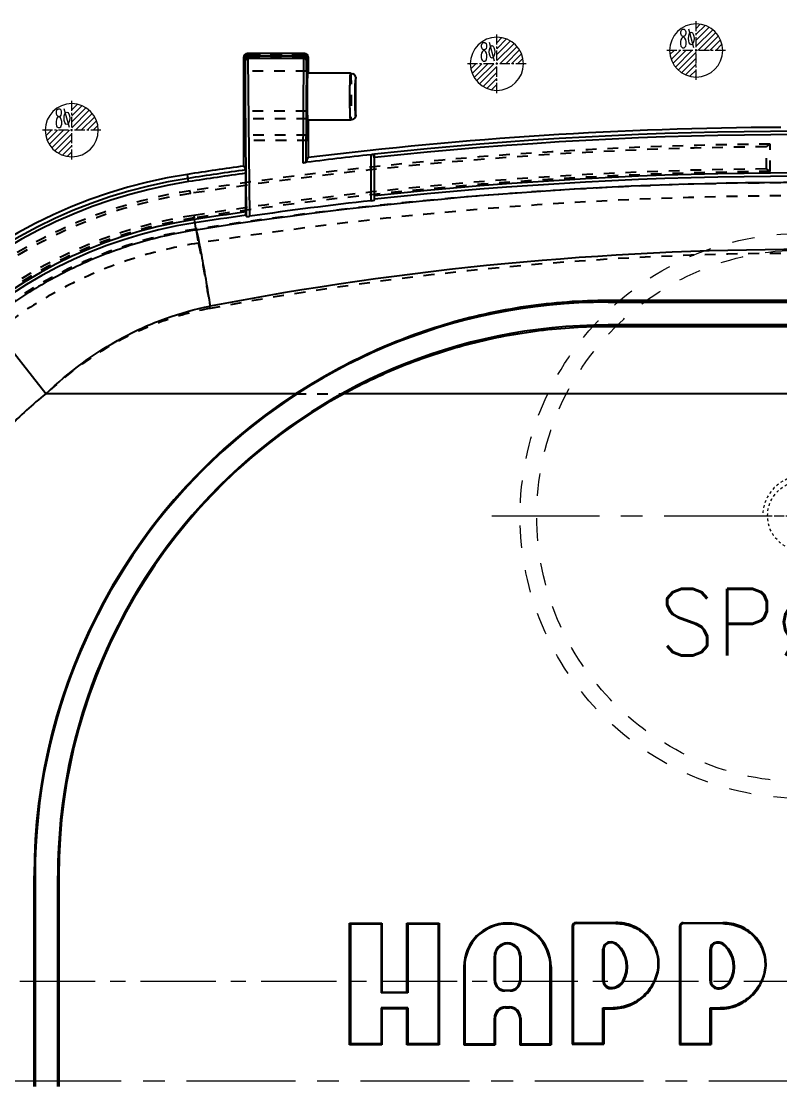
# Model space of a CAD drawing. Header units: millimetres. Extents: x -569 to 1807, y -7664 to 1724.
# Drawn here: x 165.7 to 280, y -942.6 to -782.8 of the extents above; entities that cross this region are included whole.
import ezdxf
from ezdxf.enums import TextEntityAlignment as Align

# ---------------------------------------------------------------- set-up
doc = ezdxf.new("R2010")
doc.units = ezdxf.units.MM
doc.header["$LTSCALE"] = 16.335
doc.linetypes.add('CENTER', pattern=[0.6, 0.375, -0.075, 0.075, -0.075])
doc.linetypes.add('HIDDEN', pattern=[0.2, 0.1, -0.1])
doc.layers.get('0').update_dxf_attribs({"linetype": 'CONTINUOUS'})
for name, color, linetype, lineweight in [('center', 1, 'CENTER', 9), ('epin', 13, 'CONTINUOUS', 9), ('screw', 33, 'CONTINUOUS', 13), ('sp', 193, 'CONTINUOUS', 9)]:
    doc.layers.add(name, color=color, linetype=linetype, lineweight=lineweight)
doc.layers.add('DEFAULT_2', color=8, linetype='HIDDEN')
doc.styles.add('TXT', font='txt.shx', dxfattribs={"bigfont": 'gbcbig.shx'})
doc.styles.add('TXT05', font='txt.shx', dxfattribs={"width": 0.5, "bigfont": 'gbcbig.shx'})

# ---------------------------------------------------------------- blocks, each defined once
blk = doc.blocks.new('sp_80_th', base_point=(283.27, -1197.21))
at = {"layer": 'sp', "color": 1, "linetype": 'CENTER', "ltscale": 2.643404}
for p, q in [((283.27, -1243.96), (283.27, -1150.46)), ((236.52, -1197.21), (330.02, -1197.21))]:
    blk.add_line(p, q, dxfattribs=at)
at = {"layer": 'sp', "linetype": 'HIDDEN', "ltscale": 2.073258}
for radius in [42.5, 40]:
    blk.add_circle((283.27, -1197.21), radius, dxfattribs=at)
at = {"layer": 'sp', "color": 6, "style": 'TXT'}
blk.add_text('SP%%c80', height=10, dxfattribs=at).set_placement((283.27, -1213.21), align=Align.MIDDLE)
blk = doc.blocks.new('screw_m12_g')
at = {"layer": 'screw', "color": 1, "linetype": 'CENTER', "ltscale": 0.24}
for p, q in [((0, -6.6), (0, 6.6)), ((-6.6, 0), (6.6, 0))]:
    blk.add_line(p, q, dxfattribs=at)
at = {"layer": 'screw', "color": 33, "linetype": 'HIDDEN', "ltscale": 0.24}
blk.add_circle((0, 0), 5.25, dxfattribs=at)
at = {"layer": 'screw', "color": 92, "linetype": 'HIDDEN', "ltscale": 0.24}
blk.add_arc((0, 0), 6, 270, 180, dxfattribs=at)
at = {"layer": 'screw', "color": 6, "style": 'TXT'}
blk.add_text('M12', height=2.4, dxfattribs=at).set_placement((-2.04, -3))
blk = doc.blocks.new('epin_ejp_8')
at = {"layer": 'epin'}
h = blk.add_hatch(dxfattribs=at)
h.set_pattern_fill('_ANSI31', color=123, scale=0.2, angle=90, style=0)
h.set_pattern_definition([(135, (-263.1036, 1313.3417), (-0.4490128, -0.4490128), [])])
h.paths.add_polyline_path([(0, 4, 0.414214), (-4, 0), (0, 0)])
h.paths.add_polyline_path([(4, 0), (0, 0), (0, -4, 0.414214)])
at = {"layer": 'epin', "color": 1, "linetype": 'CENTER', "ltscale": 0.248791}
for p, q in [((0, -4.4), (0, 4.4)), ((-4.4, 0), (4.4, 0))]:
    blk.add_line(p, q, dxfattribs=at)
at = {"layer": 'epin'}
blk.add_circle((0, 0), 4, dxfattribs=at)
at = {"layer": 'epin', "color": 6, "style": 'TXT05', "width": 0.5}
blk.add_text('%%c8', height=2.8, dxfattribs=at).set_placement((1.33, 1.8), align=Align.MIDDLE)
blk = doc.blocks.new('12')
at = {"layer": 'epin', "color": 4, "xscale": -1}
for p in [(-2617.62, 2370.4), (-2647.62, 2368.4), (-2711.62, 2358.4)]:
    blk.add_blockref('epin_ejp_8', p, dxfattribs=at)

msp = doc.modelspace()

# ---------------------------------------------------------------- linework, layer by layer
at = {"color": 7, "linetype": 'Continuous'}
for p, q in [((199.837, -788.033), (199.657, -787.649)), ((208.352, -787.649), (199.657, -787.649)), ((208.352, -787.649), (208.172, -788.033)), ((199.156, -804.6), (199.156, -788.152)), ((199.156, -788.152), (199.335, -788.535)), ((199.335, -788.535), (199.545, -812.154)), ((199.837, -788.033), (199.837, -788.41)), ((199.837, -788.033), (208.172, -788.033)), ((200.048, -812.137), (199.837, -788.41)), ((208.172, -788.41), (199.837, -788.41)), ((208.172, -788.41), (208.032, -804.105)), ((208.172, -788.41), (208.172, -788.033)), ((208.537, -804.005), (208.674, -788.535)), ((208.674, -788.535), (208.854, -788.152)), ((208.854, -788.152), (208.854, -790.638)), ((215.235, -790.637), (208.854, -790.637)), ((215.235, -790.637), (215.235, -790.637)), ((216.04, -796.868), (216.04, -791.442)), ((208.854, -797.672), (208.854, -803.326)), ((215.235, -797.672), (208.854, -797.672)), ((215.235, -797.672), (215.235, -797.672)), ((208.537, -804.005), (208.854, -803.326)), ((218.351, -809.801), (218.351, -802.886)), ((218.854, -802.83), (218.693, -802.83)), ((218.854, -803.293), (218.854, -802.821)), ((199.156, -804.6), (199.459, -805.17)), ((218.854, -809.689), (218.854, -804.323)), ((190.855, -806.938), (190.686, -805.842)), ((199.475, -811.494), (199.475, -805.674)), ((191.975, -814.218), (191.732, -812.634)), ((199.545, -812.154), (199.491, -811.996)), ((254.022, -824.815), (254.022, -825.072)), ((312.513, -824.815), (254.022, -824.815)), ((254.022, -825.072), (312.513, -825.072)), ((169.352, -838.881), (160.713, -827.874)), ((254.022, -828.499), (254.022, -828.703)), ((312.513, -828.499), (254.022, -828.499)), ((254.022, -828.703), (312.513, -828.703)), ((206.931, -838.881), (169.352, -838.881)), ((352.369, -838.881), (214.165, -838.881)), ((167.592, -943.064), (167.592, -911.356)), ((167.737, -911.356), (167.592, -911.356)), ((167.737, -911.356), (167.737, -943.064)), ((171.165, -943.064), (171.165, -911.356)), ((171.31, -911.356), (171.165, -911.356)), ((171.31, -911.356), (171.31, -943.064)), ((215.083, -936.763), (215.083, -918.467)), ((215.228, -918.613), (215.083, -918.467)), ((215.083, -918.467), (219.969, -918.467)), ((215.228, -918.613), (215.228, -936.617)), ((219.824, -918.613), (215.228, -918.613)), ((219.824, -918.613), (219.969, -918.467)), ((219.824, -918.613), (219.824, -928.982)), ((219.969, -918.467), (219.969, -928.836)), ((223.701, -928.836), (223.701, -918.467)), ((223.847, -918.613), (223.701, -918.467)), ((223.701, -918.467), (228.588, -918.467)), ((223.847, -918.613), (223.847, -928.982)), ((228.443, -918.613), (223.847, -918.613)), ((228.443, -918.613), (228.588, -918.467)), ((228.443, -918.613), (228.443, -936.617)), ((228.588, -918.467), (228.588, -936.763)), ((248.619, -918.957), (248.619, -936.697)), ((248.764, -918.957), (248.619, -918.957)), ((248.764, -918.957), (248.764, -936.551)), ((249.191, -918.385), (249.191, -918.531)), ((249.191, -918.385), (255.165, -918.385)), ((255.165, -918.531), (249.191, -918.531)), ((255.165, -918.531), (255.165, -918.385)), ((264.743, -918.981), (264.743, -936.722)), ((264.889, -918.981), (264.743, -918.981)), ((264.889, -918.981), (264.889, -936.576)), ((265.315, -918.41), (265.315, -918.555)), ((265.315, -918.41), (271.289, -918.41)), ((271.289, -918.555), (265.315, -918.555)), ((271.289, -918.555), (271.289, -918.41)), ((254.088, -921.342), (254.118, -921.485)), ((255.508, -921.741), (255.408, -921.847)), ((270.212, -921.367), (270.243, -921.509)), ((271.633, -921.766), (271.533, -921.872)), ((236.881, -927.098), (236.881, -923.445)), ((237.027, -923.445), (236.881, -923.445)), ((237.027, -923.445), (237.027, -927.098)), ((240.702, -923.445), (240.702, -927.098)), ((240.847, -923.445), (240.702, -923.445)), ((240.847, -923.445), (240.847, -927.098)), ((253.231, -927.141), (253.231, -922.4)), ((253.377, -922.4), (253.231, -922.4)), ((253.377, -922.4), (253.377, -927.141)), ((269.356, -927.165), (269.356, -922.425)), ((269.501, -922.425), (269.356, -922.425)), ((269.501, -922.425), (269.501, -927.165)), ((232.285, -925.049), (232.285, -936.763)), ((232.431, -925.049), (232.285, -925.049)), ((232.431, -925.049), (232.431, -936.617)), ((245.298, -936.617), (245.298, -925.049)), ((245.444, -925.049), (245.298, -925.049)), ((245.444, -925.049), (245.444, -936.763)), ((261.51, -924.87), (261.655, -924.877)), ((277.634, -924.895), (277.78, -924.902)), ((236.881, -927.098), (237.027, -927.098)), ((238.465, -928.536), (238.465, -928.681)), ((238.465, -928.536), (239.264, -928.536)), ((239.264, -928.681), (239.264, -928.536)), ((240.702, -927.098), (240.847, -927.098)), ((253.231, -927.141), (253.377, -927.141)), ((254.36, -928.321), (254.366, -928.176)), ((256.357, -927.203), (256.23, -927.132)), ((269.356, -927.165), (269.501, -927.165)), ((270.484, -928.346), (270.491, -928.2)), ((272.482, -927.227), (272.354, -927.157)), ((219.824, -928.982), (219.969, -928.836)), ((223.847, -928.982), (219.824, -928.982)), ((219.969, -928.836), (223.701, -928.836)), ((223.847, -928.982), (223.701, -928.836)), ((239.264, -928.681), (238.465, -928.681)), ((219.824, -931.241), (219.824, -936.617)), ((219.824, -931.241), (219.969, -931.387)), ((223.847, -931.241), (219.824, -931.241)), ((219.969, -931.387), (219.969, -936.763)), ((223.701, -931.387), (219.969, -931.387)), ((223.847, -931.241), (223.701, -931.387)), ((223.701, -936.763), (223.701, -931.387)), ((223.847, -931.241), (223.847, -936.617)), ((238.566, -931.077), (238.566, -931.223)), ((238.566, -931.077), (239.163, -931.077)), ((238.566, -931.223), (239.163, -931.223)), ((239.163, -931.223), (239.163, -931.077)), ((253.232, -936.551), (253.232, -931.217)), ((253.232, -931.217), (253.378, -931.363)), ((253.232, -931.217), (254.764, -931.217)), ((253.378, -931.363), (253.378, -936.697)), ((253.378, -931.363), (254.764, -931.363)), ((254.764, -931.363), (254.764, -931.217)), ((269.357, -936.576), (269.357, -931.242)), ((269.357, -931.242), (269.503, -931.388)), ((269.357, -931.242), (270.889, -931.242)), ((269.503, -931.388), (269.503, -936.722)), ((269.503, -931.388), (270.889, -931.388)), ((270.889, -931.388), (270.889, -931.242)), ((236.881, -936.617), (236.881, -932.761)), ((237.027, -932.761), (236.881, -932.761)), ((237.027, -932.761), (237.027, -936.763)), ((240.702, -932.761), (240.702, -936.763)), ((240.847, -932.761), (240.702, -932.761)), ((240.847, -932.761), (240.847, -936.617)), ((248.764, -936.551), (248.619, -936.697)), ((248.764, -936.551), (253.232, -936.551)), ((253.232, -936.551), (253.378, -936.697)), ((264.889, -936.576), (264.743, -936.722)), ((264.889, -936.576), (269.357, -936.576)), ((269.357, -936.576), (269.503, -936.722)), ((215.228, -936.617), (215.083, -936.763)), ((219.969, -936.763), (215.083, -936.763)), ((219.824, -936.617), (215.228, -936.617)), ((219.824, -936.617), (219.969, -936.763)), ((223.847, -936.617), (223.701, -936.763)), ((228.588, -936.763), (223.701, -936.763)), ((228.443, -936.617), (223.847, -936.617)), ((228.443, -936.617), (228.588, -936.763)), ((232.431, -936.617), (232.285, -936.763)), ((232.285, -936.763), (237.027, -936.763)), ((232.431, -936.617), (236.881, -936.617)), ((236.881, -936.617), (237.027, -936.763)), ((240.847, -936.617), (240.702, -936.763)), ((240.702, -936.763), (245.444, -936.763)), ((240.847, -936.617), (245.298, -936.617)), ((245.298, -936.617), (245.444, -936.763)), ((248.619, -936.697), (253.378, -936.697)), ((264.743, -936.722), (269.503, -936.722))]:
    msp.add_line(p, q, dxfattribs=at)
for centre, radius, start, end in [((199.657, -788.151), 0.502, 89.97054, 180.08911), ((208.352, -788.151), 0.502, 359.92243, 89.9781), ((199.838, -788.536), 0.503, 90.07502, 179.77677), ((208.171, -788.536), 0.503, 0.22278, 89.92543), ((215.243, -791.438), 0.796, 0.08446, 65.02005), ((215.04, -791.551), 1.028, 22.62527, 26.56716), ((215.235, -796.868), 0.805, 293.34281, 359.92442), ((215.216, -796.851), 0.831, 330.91976, 336.70728), ((283.267, -1407.419), 608.659, 90.307468, 97.02244), ((283.267, -1407.419), 608.053, 84.074681, 96.081176), ((283.267, -1407.419), 607.551, 84.060102, 96.086049), ((217.612, -796.119), 6.807, 276.23592, 277.28241), ((283.267, -1407.419), 608.659, 97.94323, 98.749005), ((283.267, -1407.419), 608.053, 97.922377, 98.749005), ((202.214, -880.748), 75.788, 98.74901, 171.02639), ((202.214, -880.748), 75.181, 98.74901, 171.02639), ((202.214, -880.748), 74.68, 98.74901, 171.02639), ((283.267, -1407.419), 607.551, 97.927402, 98.749005), ((283.484, -1396.034), 588.968, 90.021088, 98.938326), ((283.267, -1407.419), 601.288, 84.00471, 96.15018), ((283.267, -1407.419), 601.788, 84.011211, 96.144558), ((283.267, -1407.419), 601.788, 98.003818, 98.749005), ((202.214, -880.748), 68.917, 98.74901, 171.02639), ((202.214, -880.748), 68.417, 98.74901, 171.02639), ((283.267, -1407.419), 601.288, 98.007476, 98.749005), ((283.584, -1291.134), 473.985, 90.03829, 100.88176), ((254.022, -911.356), 86.284, 90, 180), ((254.022, -911.356), 82.857, 90, 180), ((202.214, -880.748), 53.224, 128.12857, 136.31444), ((254.022, -911.356), 86.43, 123.01355, 180), ((254.022, -911.356), 82.711, 118.80787, 180), ((238.864, -925.049), 6.579, 360, 180), ((238.864, -925.049), 6.434, 360, 180), ((249.191, -918.957), 0.572, 90, 180), ((249.191, -918.957), 0.426, 90, 180), ((265.315, -918.981), 0.572, 90, 180), ((265.315, -918.981), 0.426, 90, 180), ((238.864, -923.445), 1.983, 359.99997, 179.99997), ((238.864, -923.445), 1.837, 359.99997, 179.99997), ((254.312, -922.4), 0.936, 102.00106, 180), ((254.418, -922.895), 1.441, 46.60572, 102.00106), ((252.408, -925.02), 4.367, 331.07286, 46.6053), ((252.408, -925.02), 4.512, 331.07286, 46.60531), ((270.437, -922.425), 0.936, 102.00106, 180), ((270.542, -922.919), 1.441, 46.60572, 102.00106), ((268.533, -925.045), 4.367, 331.07286, 46.6053), ((268.533, -925.045), 4.512, 331.07286, 46.60531), ((238.465, -927.098), 1.584, 180, 270), ((238.465, -927.098), 1.438, 180, 270), ((239.264, -927.098), 1.584, 270, 360), ((239.264, -927.098), 1.438, 270, 0), ((254.413, -927.141), 1.182, 180, 267.41042), ((254.413, -927.141), 1.036, 180, 267.41042), ((254.458, -926.153), 2.17, 267.41042, 331.07286), ((254.458, -926.153), 2.025, 267.41042, 331.07286), ((270.538, -927.165), 1.182, 180, 267.41042), ((270.538, -927.165), 1.036, 180, 267.41042), ((270.582, -926.178), 2.17, 267.41042, 331.07286), ((270.582, -926.178), 2.025, 267.41042, 331.07286), ((238.566, -932.761), 1.684, 90, 180), ((238.566, -932.761), 1.539, 90, 180), ((239.163, -932.761), 1.684, 0, 90), ((239.163, -932.761), 1.539, 0, 90)]:
    msp.add_arc(centre, radius, start, end, dxfattribs=at)
for centre, major_axis, ratio, start_param, end_param in [((283.267, -1396.77), (0, 597.423), 0.9998411, 0.1088928, 0.1262877), ((283.267, -1391.732), (0, 585.543), 0.999641, 0.1111335, 0.1426571)]:
    msp.add_ellipse(centre, major_axis=major_axis, ratio=ratio, start_param=start_param, end_param=end_param, dxfattribs=at)
for points, knots in [([(199.837, -788.41), (199.774, -788.411), (199.658, -788.417), (199.501, -788.442), (199.395, -788.473), (199.338, -788.513), (199.335, -788.534)], [0, 0, 0, 0, 0.3541328, 0.6612997, 0.8808951, 1, 1, 1, 1]), ([(208.674, -788.534), (208.671, -788.513), (208.614, -788.473), (208.508, -788.442), (208.352, -788.417), (208.235, -788.411), (208.172, -788.41)], [0, 0, 0, 0, 0.1193813, 0.3394234, 0.6459911, 1, 1, 1, 1]), ([(208.854, -797.672), (208.847, -797.672), (208.837, -797.641), (208.827, -797.597), (208.816, -797.509), (208.805, -797.395), (208.795, -797.247), (208.78, -796.993), (208.765, -796.611), (208.75, -796.085), (208.739, -795.484), (208.732, -794.833), (208.73, -794.155), (208.732, -793.477), (208.739, -792.826), (208.75, -792.225), (208.765, -791.699), (208.78, -791.317), (208.795, -791.063), (208.805, -790.915), (208.816, -790.801), (208.827, -790.713), (208.837, -790.669), (208.847, -790.638), (208.854, -790.638)], [0, 0, 0, 0, 0.0029494, 0.0103213, 0.0223021, 0.0388569, 0.0598492, 0.0850515, 0.1471283, 0.2227447, 0.309015, 0.4026239, 0.4999798, 0.5973354, 0.690947, 0.7772214, 0.8528498, 0.9149357, 0.9401429, 0.9611391, 0.9776958, 0.9896778, 0.9970503, 1, 1, 1, 1]), ([(215.14, -794.154), (215.14, -793.926), (215.141, -793.477), (215.147, -792.826), (215.155, -792.225), (215.165, -791.768), (215.174, -791.444), (215.182, -791.239), (215.19, -791.063), (215.198, -790.915), (215.206, -790.801), (215.214, -790.712), (215.223, -790.67), (215.229, -790.637), (215.235, -790.637)], [0, 0, 0, 0, 0.1946998, 0.3822771, 0.5549206, 0.7062316, 0.7720847, 0.8304975, 0.8809001, 0.9228633, 0.9559712, 0.9798948, 0.9945098, 1, 1, 1, 1]), ([(215.839, -790.909), (215.852, -790.923), (215.898, -790.979), (215.936, -791.042), (215.96, -791.091)], [0, 0, 0, 0, 0.2573756, 1, 1, 1, 1]), ([(215.944, -794.154), (215.944, -793.977), (215.945, -793.629), (215.95, -793.123), (215.959, -792.658), (215.97, -792.251), (215.982, -791.955), (215.994, -791.76), (216.002, -791.647), (216.01, -791.561), (216.02, -791.495), (216.025, -791.463), (216.035, -791.44), (216.04, -791.442)], [0, 0, 0, 0, 0.1957714, 0.3842858, 0.5575899, 0.7091898, 0.8332976, 0.8834378, 0.9250122, 0.9576063, 0.9809074, 0.9948514, 1, 1, 1, 1]), ([(215.99, -791.155), (215.994, -791.165), (216.009, -791.202), (216.021, -791.24), (216.028, -791.268)], [0, 0, 0, 0, 0.284554, 1, 1, 1, 1]), ([(216.027, -791.267), (216.031, -791.282), (216.037, -791.34), (216.04, -791.399), (216.04, -791.442)], [0, 0, 0, 0, 0.2727186, 1, 1, 1, 1]), ([(215.235, -797.672), (215.229, -797.672), (215.223, -797.639), (215.214, -797.598), (215.206, -797.509), (215.198, -797.395), (215.19, -797.247), (215.182, -797.07), (215.174, -796.865), (215.165, -796.542), (215.155, -796.084), (215.147, -795.483), (215.141, -794.832), (215.14, -794.383), (215.14, -794.154)], [0, 0, 0, 0, 0.0054904, 0.0201066, 0.0440321, 0.0771427, 0.119109, 0.1695151, 0.2279315, 0.2937879, 0.4451038, 0.6177478, 0.8053182, 1, 1, 1, 1]), ([(216.01, -796.742), (215.996, -796.615), (215.978, -796.286), (215.959, -795.705), (215.947, -794.97), (215.944, -794.436), (215.944, -794.154)], [0, 0, 0, 0, 0.1482154, 0.3805542, 0.6741505, 1, 1, 1, 1]), ([(216.027, -797.043), (216.024, -797.053), (216.011, -797.099), (215.995, -797.145), (215.98, -797.18)], [0, 0, 0, 0, 0.2125778, 1, 1, 1, 1]), ([(216.04, -796.868), (216.036, -796.869), (216.028, -796.856), (216.021, -796.817), (216.013, -796.774), (216.01, -796.742)], [0, 0, 0, 0, 0.0739581, 0.2590575, 1, 1, 1, 1]), ([(216.04, -796.868), (216.04, -796.911), (216.037, -796.969), (216.031, -797.028), (216.027, -797.043)], [0, 0, 0, 0, 0.7262474, 1, 1, 1, 1]), ([(218.695, -802.838), (218.679, -802.841), (218.605, -802.853), (218.532, -802.864), (218.474, -802.871)], [0, 0, 0, 0, 0.2201318, 1, 1, 1, 1]), ([(199.475, -805.674), (199.475, -805.613), (199.474, -805.498), (199.472, -805.362), (199.468, -805.272), (199.466, -805.223), (199.462, -805.192), (199.461, -805.175), (199.459, -805.17)], [0, 0, 0, 0, 0.3660659, 0.6828664, 0.807829, 0.9043598, 0.9691619, 1, 1, 1, 1]), ([(208.032, -804.105), (208.097, -804.097), (208.215, -804.08), (208.354, -804.057), (208.443, -804.038), (208.49, -804.026), (208.518, -804.016), (208.534, -804.01), (208.537, -804.005)], [0, 0, 0, 0, 0.3778144, 0.6944893, 0.8162004, 0.908993, 0.9705657, 1, 1, 1, 1]), ([(218.351, -809.801), (218.417, -809.793), (218.538, -809.777), (218.678, -809.752), (218.767, -809.73), (218.812, -809.716), (218.839, -809.705), (218.854, -809.694), (218.854, -809.689)], [0, 0, 0, 0, 0.3838658, 0.7018351, 0.8220707, 0.9123402, 0.9710977, 1, 1, 1, 1]), ([(199.491, -811.996), (199.485, -811.98), (199.485, -811.923), (199.477, -811.817), (199.476, -811.666), (199.475, -811.554), (199.475, -811.494)], [0, 0, 0, 0, 0.1044229, 0.3280033, 0.6409477, 1, 1, 1, 1]), ([(199.545, -812.154), (199.547, -812.159), (199.563, -812.166), (199.591, -812.17), (199.638, -812.172), (199.728, -812.171), (199.867, -812.16), (199.985, -812.146), (200.048, -812.137)], [0, 0, 0, 0, 0.0290686, 0.0875655, 0.1781286, 0.2998555, 0.6206675, 1, 1, 1, 1]), ([(191.975, -814.218), (189.138, -814.661), (183.514, -815.917), (175.395, -818.869), (167.719, -822.832), (162.973, -826.1), (160.713, -827.874)], [0, 0, 0, 0, 0.2500009, 0.4999566, 0.7499293, 1, 1, 1, 1]), ([(191.975, -814.218), (191.997, -814.268), (192.039, -814.399), (192.105, -814.643), (192.186, -814.978), (192.327, -815.608), (192.53, -816.614), (192.804, -818.055), (193.111, -819.761), (193.556, -822.328), (193.886, -824.32), (194.104, -825.672)], [0, 0, 0, 0, 0.0138922, 0.0355082, 0.0650292, 0.1026118, 0.20164, 0.3291845, 0.4802968, 0.6476035, 1, 1, 1, 1]), ([(169.352, -838.881), (172.817, -835.565), (178.642, -831.23), (187.303, -827.355), (191.825, -826.107), (194.104, -825.672)], [0, 0, 0, 0, 0.5067908, 0.7548404, 1, 1, 1, 1]), ([(254.022, -824.815), (249.871, -824.815), (241.56, -825.425), (229.369, -828.138), (217.698, -832.582), (210.412, -836.62), (206.931, -838.881)], [0, 0, 0, 0, 0.2500718, 0.5000314, 0.7499505, 1, 1, 1, 1]), ([(214.165, -838.881), (217.199, -837.213), (223.487, -834.263), (233.397, -831.067), (243.627, -829.134), (250.559, -828.703), (254.022, -828.703)], [0, 0, 0, 0, 0.2500128, 0.4999803, 0.7499672, 1, 1, 1, 1]), ([(261.655, -924.877), (261.673, -924.451), (261.619, -923.59), (261.158, -921.939), (260.182, -920.47), (258.836, -919.408), (257.312, -918.624), (256.016, -918.385), (255.165, -918.385)], [0, 0, 0, 0, 0.1252736, 0.2506105, 0.4998464, 0.6251627, 0.750472, 1, 1, 1, 1]), ([(255.165, -918.531), (255.996, -918.531), (257.677, -918.838), (259.83, -920.218), (261.262, -922.344), (261.543, -924.04), (261.51, -924.87)], [0, 0, 0, 0, 0.250263, 0.5002402, 0.7500845, 1, 1, 1, 1]), ([(277.78, -924.902), (277.797, -924.475), (277.744, -923.615), (277.283, -921.964), (276.306, -920.495), (274.961, -919.432), (273.436, -918.649), (272.14, -918.41), (271.289, -918.41)], [0, 0, 0, 0, 0.1252736, 0.2506105, 0.4998464, 0.6251627, 0.750472, 1, 1, 1, 1]), ([(271.289, -918.555), (272.121, -918.555), (273.801, -918.863), (275.955, -920.242), (277.386, -922.369), (277.668, -924.065), (277.634, -924.895)], [0, 0, 0, 0, 0.250263, 0.5002402, 0.7500845, 1, 1, 1, 1]), ([(254.078, -921.343), (253.844, -921.392), (253.401, -921.67), (253.231, -922.161), (253.231, -922.4)], [0, 0, 0, 0, 0.5002343, 1, 1, 1, 1]), ([(255.508, -921.741), (255.323, -921.566), (254.86, -921.303), (254.327, -921.29), (254.078, -921.343)], [0, 0, 0, 0, 0.4999251, 1, 1, 1, 1]), ([(270.203, -921.367), (269.969, -921.417), (269.526, -921.694), (269.356, -922.185), (269.356, -922.425)], [0, 0, 0, 0, 0.5002343, 1, 1, 1, 1]), ([(271.633, -921.766), (271.447, -921.591), (270.984, -921.328), (270.452, -921.314), (270.203, -921.367)], [0, 0, 0, 0, 0.4999251, 1, 1, 1, 1]), ([(261.51, -924.87), (261.457, -925.711), (261.009, -927.388), (259.475, -929.466), (257.309, -930.874), (255.607, -931.217), (254.764, -931.217)], [0, 0, 0, 0, 0.2499863, 0.5000058, 0.7500199, 1, 1, 1, 1]), ([(254.764, -931.363), (255.625, -931.363), (257.365, -931.012), (259.577, -929.574), (261.145, -927.451), (261.601, -925.737), (261.655, -924.877)], [0, 0, 0, 0, 0.2499783, 0.4999876, 0.7500004, 1, 1, 1, 1]), ([(277.634, -924.895), (277.581, -925.736), (277.134, -927.413), (275.6, -929.491), (273.434, -930.898), (271.732, -931.242), (270.889, -931.242)], [0, 0, 0, 0, 0.2499863, 0.5000058, 0.7500199, 1, 1, 1, 1]), ([(270.889, -931.388), (271.75, -931.388), (273.489, -931.037), (275.702, -929.598), (277.27, -927.476), (277.726, -925.762), (277.78, -924.902)], [0, 0, 0, 0, 0.2499783, 0.4999876, 0.7500004, 1, 1, 1, 1])]:
    msp.add_open_spline(points, degree=3, knots=knots, dxfattribs=at)
for points in [[(215.235, -790.637), (215.351, -790.637), (215.469, -790.664), (215.575, -790.712)], [(215.235, -790.637), (215.351, -790.637), (215.469, -790.664), (215.574, -790.713)], [(215.564, -797.602), (215.462, -797.648), (215.347, -797.672), (215.235, -797.672)], [(218.854, -804.323), (218.854, -803.822), (218.82, -803.314), (218.693, -802.83)]]:
    msp.add_open_spline(points, degree=3, dxfattribs=at)
at = {"layer": 'center', "color": 1, "linetype": 'CENTER', "ltscale": 1.853314}
msp.add_line((92.78, -927.21, 0), (473.754, -927.21, 0), dxfattribs=at)
at = {"layer": 'center', "color": 1, "linetype": 'CENTER', "ltscale": 2.674503}
msp.add_line((33.267, -942.21), (533.267, -942.21), dxfattribs=at)
at = {"layer": 'DEFAULT_2', "color": 8, "linetype": 'HIDDEN'}
for p, q in [((199.657, -787.649), (199.821, -787.766)), ((208.189, -787.766), (199.821, -787.766)), ((199.922, -788.279), (199.854, -787.885)), ((199.854, -787.885), (208.155, -787.885)), ((208.155, -787.885), (208.087, -788.279)), ((208.189, -787.766), (208.352, -787.649)), ((199.318, -788.268), (199.156, -788.152)), ((199.423, -788.788), (199.352, -788.378)), ((199.423, -790.313), (199.423, -788.788)), ((199.922, -788.279), (208.087, -788.279)), ((208.657, -788.378), (208.587, -788.788)), ((208.587, -790.313), (208.587, -788.788)), ((208.854, -788.152), (208.691, -788.268)), ((199.387, -790.313), (199.387, -796.334)), ((208.622, -790.313), (199.387, -790.313)), ((208.622, -790.313), (208.622, -796.334)), ((199.387, -796.334), (199.286, -797.509)), ((199.286, -797.509), (199.286, -799.938)), ((208.723, -797.509), (199.286, -797.509)), ((208.622, -796.334), (199.387, -796.334)), ((208.622, -796.334), (208.723, -797.509)), ((208.723, -797.509), (208.723, -799.938)), ((199.286, -799.938), (199.156, -800.757)), ((208.723, -799.938), (199.286, -799.938)), ((208.723, -799.938), (208.854, -800.757)), ((208.854, -800.757), (199.156, -800.757)), ((277.838, -805.022), (277.838, -801.693)), ((278.393, -805.413), (278.393, -801.292)), ((218.854, -802.788), (218.854, -802.821)), ((191.129, -808.717), (191.069, -808.326)), ((191.635, -812.007), (191.695, -812.398)), ((191.975, -814.218), (192.279, -816.194)), ((206.931, -838.881), (214.165, -838.881))]:
    msp.add_line(p, q, dxfattribs=at)
for centre, radius, start, end in [((199.821, -788.269), 0.503, 90.07381, 180.01959), ((208.188, -788.269), 0.503, 359.98036, 89.92624), ((283.267, -1407.419), 606.147, 90.460741, 98.749005), ((283.267, -1407.419), 605.751, 90.513567, 98.749005), ((283.267, -1407.419), 602.422, 90.516406, 98.749005), ((283.267, -1407.419), 602.026, 90.463895, 98.749005), ((283.267, -1407.419), 600.318, 90.31174, 98.749005), ((202.214, -880.748), 73.275, 98.74901, 171.02639), ((202.214, -880.748), 72.88, 98.74901, 171.02639), ((283.482, -1396.012), 586.947, 90.020985, 98.939124), ((202.214, -880.748), 69.551, 98.74901, 171.02639), ((202.214, -880.748), 69.155, 98.74901, 171.02639), ((202.214, -880.748), 67.446, 98.74901, 171.02639), ((283.568, -1303.806), 486.099, 90.0355, 100.60553)]:
    msp.add_arc(centre, radius, start, end, dxfattribs=at)
for centre, major_axis, ratio, start_param, end_param in [((199.925, -788.792), (-0.087, 0.506), 0.9793004, -0.166317, 1.3975126), ((208.084, -788.792), (-0.087, -0.506), 0.9793004, 1.74408, 3.3079097), ((1165.629, -1407.419), (1238.336, 0), 0.7016335, 2.3695312, 2.3701742), ((-583.076, -1407.419), (1215.856, 0), 0.7016335, 0.7833847, 0.7840317)]:
    msp.add_ellipse(centre, major_axis=major_axis, ratio=ratio, start_param=start_param, end_param=end_param, dxfattribs=at)
for points, knots in [([(199.352, -788.378), (199.353, -788.252), (199.464, -787.99), (199.727, -787.886), (199.854, -787.885)], [0, 0, 0, 0, 0.4967255, 1, 1, 1, 1]), ([(199.854, -787.885), (199.85, -787.858), (199.841, -787.819), (199.831, -787.774), (199.821, -787.766)], [0, 0, 0, 0, 0.6772202, 1, 1, 1, 1]), ([(208.189, -787.766), (208.178, -787.774), (208.168, -787.819), (208.159, -787.858), (208.155, -787.885)], [0, 0, 0, 0, 0.3227782, 1, 1, 1, 1]), ([(208.155, -787.885), (208.283, -787.886), (208.546, -787.99), (208.656, -788.252), (208.657, -788.378)], [0, 0, 0, 0, 0.5036427, 1, 1, 1, 1]), ([(199.352, -788.378), (199.348, -788.352), (199.339, -788.317), (199.329, -788.276), (199.318, -788.268)], [0, 0, 0, 0, 0.6744402, 1, 1, 1, 1]), ([(208.691, -788.268), (208.681, -788.276), (208.67, -788.317), (208.661, -788.352), (208.657, -788.378)], [0, 0, 0, 0, 0.3255569, 1, 1, 1, 1]), ([(215.235, -790.637), (215.242, -790.637), (215.247, -790.671), (215.256, -790.713), (215.264, -790.801), (215.272, -790.915), (215.28, -791.063), (215.288, -791.24), (215.296, -791.445), (215.305, -791.768), (215.315, -792.226), (215.323, -792.826), (215.329, -793.477), (215.33, -794.155), (215.329, -794.832), (215.323, -795.483), (215.315, -796.084), (215.305, -796.541), (215.296, -796.865), (215.288, -797.07), (215.28, -797.246), (215.272, -797.395), (215.264, -797.508), (215.256, -797.597), (215.247, -797.639), (215.242, -797.672), (215.235, -797.672)], [0, 0, 0, 0, 0.0027593, 0.0100843, 0.0220564, 0.0386141, 0.0596112, 0.084821, 0.1140109, 0.1469316, 0.2225996, 0.3089188, 0.4025715, 0.4999707, 0.5973716, 0.6910313, 0.7773557, 0.8530306, 0.8859539, 0.9151491, 0.9403671, 0.961372, 0.9779348, 0.9899107, 0.9972386, 1, 1, 1, 1]), ([(216.027, -797.043), (216.026, -797.047), (216.026, -797.055), (216.014, -797.058), (216.011, -797.043), (216.003, -797.017), (215.996, -796.955), (215.988, -796.884), (215.983, -796.812), (215.978, -796.747), (215.974, -796.675), (215.965, -796.502), (215.953, -796.204), (215.941, -795.762), (215.929, -795.071), (215.924, -794.156), (215.929, -793.241), (215.941, -792.549), (215.953, -792.107), (215.965, -791.809), (215.974, -791.636), (215.978, -791.564), (215.983, -791.499), (215.988, -791.426), (215.996, -791.356), (216.002, -791.294), (216.011, -791.267), (216.014, -791.252), (216.026, -791.254), (216.025, -791.262), (216.027, -791.267)], [0, 0, 0, 0, 0.0023312, 0.0032027, 0.0049889, 0.0082679, 0.0191337, 0.0353395, 0.0452999, 0.0564308, 0.0686881, 0.0820266, 0.1452158, 0.2218364, 0.3087071, 0.4998447, 0.6910051, 0.7779086, 0.8545752, 0.9178147, 0.9311721, 0.9434504, 0.9546003, 0.9645751, 0.9808106, 0.9917248, 0.995027, 0.9968334, 0.9976999, 1, 1, 1, 1]), ([(215.943, -797.255), (215.922, -797.292), (215.827, -797.436), (215.684, -797.549), (215.564, -797.602)], [0, 0, 0, 0, 0.2420726, 1, 1, 1, 1]), ([(192.279, -816.194), (189.526, -816.624), (184.069, -817.843), (176.193, -820.708), (168.745, -824.554), (164.14, -827.725), (161.947, -829.446)], [0, 0, 0, 0, 0.2500017, 0.4999543, 0.7499252, 1, 1, 1, 1]), ([(192.279, -816.194), (192.297, -816.235), (192.332, -816.344), (192.419, -816.662), (192.553, -817.254), (192.744, -818.191), (192.976, -819.41), (193.239, -820.867), (193.626, -823.093), (193.913, -824.828), (194.104, -826.011)], [0, 0, 0, 0, 0.0134255, 0.0342535, 0.0991356, 0.1956708, 0.3212897, 0.4718183, 0.6402386, 1, 1, 1, 1]), ([(194.104, -826.011), (191.827, -826.435), (187.311, -827.648), (178.665, -831.415), (172.829, -835.64), (169.352, -838.881)], [0, 0, 0, 0, 0.2461994, 0.4946913, 1, 1, 1, 1])]:
    msp.add_open_spline(points, degree=3, knots=knots, dxfattribs=at)
msp.add_open_spline([(215.692, -790.779), (215.746, -790.816), (215.796, -790.859), (215.839, -790.909)], degree=3, dxfattribs=at)

# ---------------------------------------------------------------- block references
msp.add_blockref('12', (2884.883, -3157.605))
at = {"layer": 'screw'}
msp.add_blockref('screw_m12_g', (283.267, -857.21), dxfattribs=at)
at = {"layer": 'sp'}
msp.add_blockref('sp_80_th', (283.267, -857.21), dxfattribs=at)

doc.saveas('drawing.dxf')
